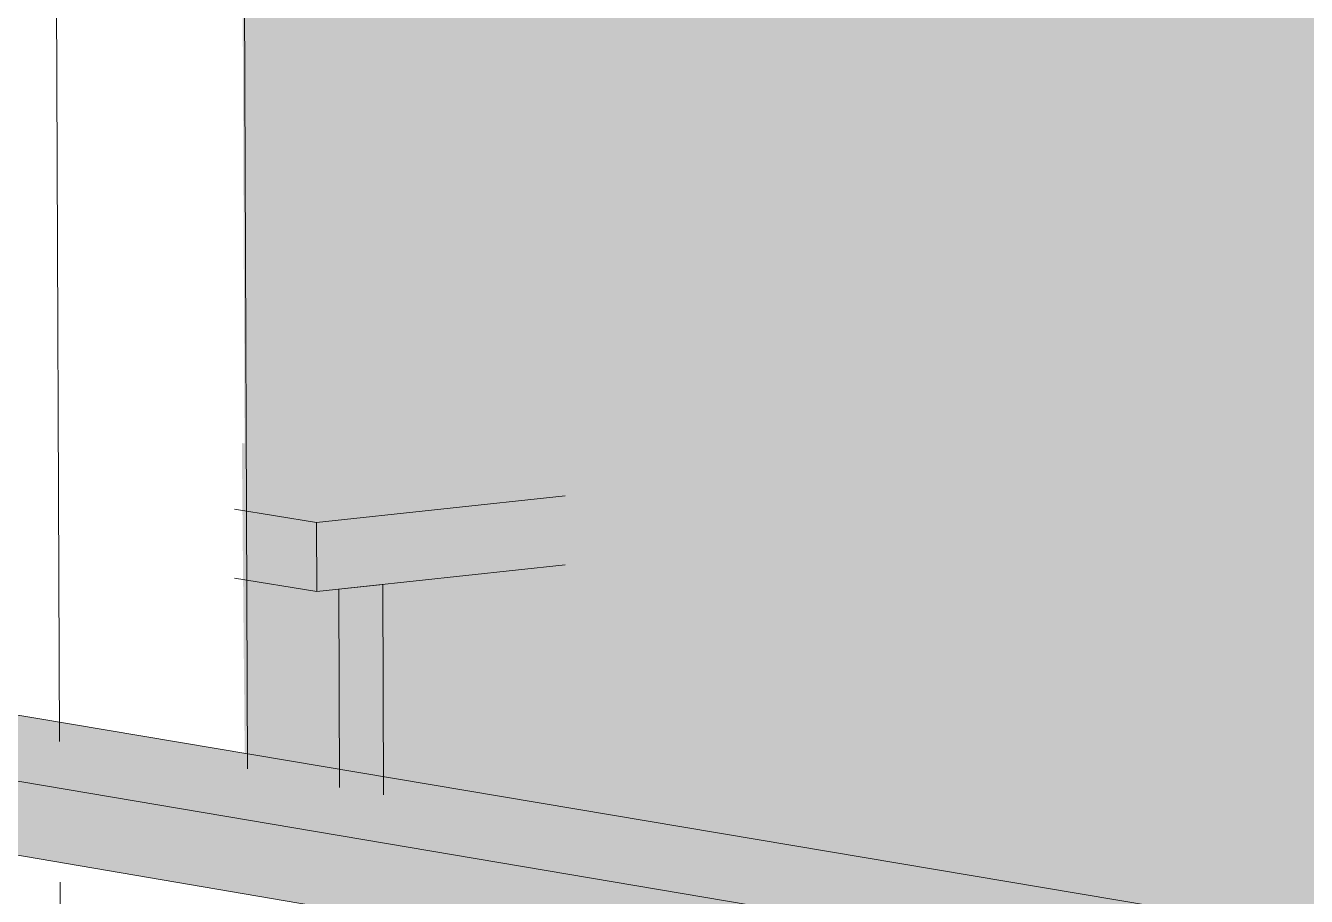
# Model space of a CAD drawing. Header units: inches. Extents: x 5690 to 5695, y -585 to 907.
# Drawn here: x 5693.03108 to 5693.05041, y -584.33073 to -584.31758 of the extents above; entities that cross this region are included whole.
import ezdxf

# ---------------------------------------------------------------- set-up
doc = ezdxf.new("R2010")
doc.units = ezdxf.units.IN
doc.header["$MEASUREMENT"] = 0
for name, color, linetype, lineweight in [('A-DOOR', 31, 'Continuous', 13), ('A-FLOR-HRAL', 11, 'Continuous', 9), ('S-STRS', 31, 'Continuous', 9)]:
    doc.layers.add(name, color=color, linetype=linetype, lineweight=lineweight)
doc.layers.add('A-DOOR-1', color=31, linetype='Continuous', lineweight=13, transparency=0.75)

msp = doc.modelspace()

# ---------------------------------------------------------------- hatches: boundary and pattern name
at = {"layer": 'A-DOOR-1'}
h = msp.add_hatch(color=256, dxfattribs=at)
h.paths.add_polyline_path([(5693.034447, -584.334539), (5693.036119, -584.334348), (5693.035138, -584.334178), (5693.034445, -584.334257)], flags=0)
h.paths.add_polyline_path([(5693.037116, -584.334234), (5693.047124, -584.333092), (5693.04614, -584.332925), (5693.036135, -584.334064)], flags=0)
h.paths.add_polyline_path([(5693.053683, -584.332042), (5693.053446, -584.252381), (5693.052491, -584.252437), (5693.052636, -584.308275), (5693.043002, -584.306926), (5693.042826, -584.25299), (5693.034066, -584.253507), (5693.034382, -584.323893), (5693.039218, -584.324683), (5693.039222, -584.325724), (5693.039051, -584.325742), (5693.039064, -584.329638), (5693.053545, -584.332019)], flags=0)
h = msp.add_hatch(color=256, dxfattribs=at)
h.paths.add_polyline_path([(5693.034397, -584.334315), (5693.035091, -584.334236), (5693.034395, -584.334115)], flags=0)
h.paths.add_polyline_path([(5693.036089, -584.334123), (5693.046102, -584.332981), (5693.034371, -584.33098), (5693.034396, -584.333829), (5693.035845, -584.33408)], flags=0)
h.paths.add_polyline_path([(5693.039064, -584.329638), (5693.039051, -584.325742), (5693.039222, -584.325724), (5693.039218, -584.324683), (5693.03434, -584.323886), (5693.034386, -584.328845), (5693.03845, -584.329533)], flags=0)
at = {"layer": 'A-FLOR-HRAL'}
for points in [[(5693.28051, -584.371194), (5693.279901, -584.369838), (5692.922319, -584.309734), (5692.918917, -584.310041), (5693.278888, -584.37092)], [(5693.280491, -584.3726), (5693.28051, -584.371194), (5692.918917, -584.310041), (5692.918929, -584.311033), (5693.278888, -584.372327)]]:
    msp.add_hatch(color=256, dxfattribs=at).paths.add_polyline_path(points, flags=0)

# ---------------------------------------------------------------- linework, layer by layer
at = {"layer": 'A-DOOR'}
for p, q in [((5693.031587, -584.328395), (5693.031257, -584.247775)), ((5693.034425, -584.328803), (5693.034133, -584.253524)), ((5693.031607, -584.333367), (5693.031596, -584.330516))]:
    msp.add_line(p, q, dxfattribs=at)
at = {"layer": 'A-FLOR-HRAL'}
for p, q in [((5693.279901, -584.369838), (5692.922319, -584.309734)), ((5692.918917, -584.310041), (5693.28051, -584.371194)), ((5693.280491, -584.3726), (5692.918929, -584.311033))]:
    msp.add_line(p, q, dxfattribs=at)
at = {"layer": 'S-STRS'}
for p, q in [((5693.039221, -584.324682), (5693.035469, -584.325087)), ((5693.034227, -584.324883), (5693.035469, -584.325087)), ((5693.035469, -584.325087), (5693.035473, -584.32613)), ((5693.035473, -584.32613), (5693.039224, -584.325723)), ((5693.034231, -584.325925), (5693.035473, -584.32613)), ((5693.036467, -584.326022), (5693.035805, -584.326094)), ((5693.036479, -584.3292), (5693.036467, -584.326022)), ((5693.035805, -584.326094), (5693.035816, -584.329087))]:
    msp.add_line(p, q, dxfattribs=at)

doc.saveas('drawing.dxf')
